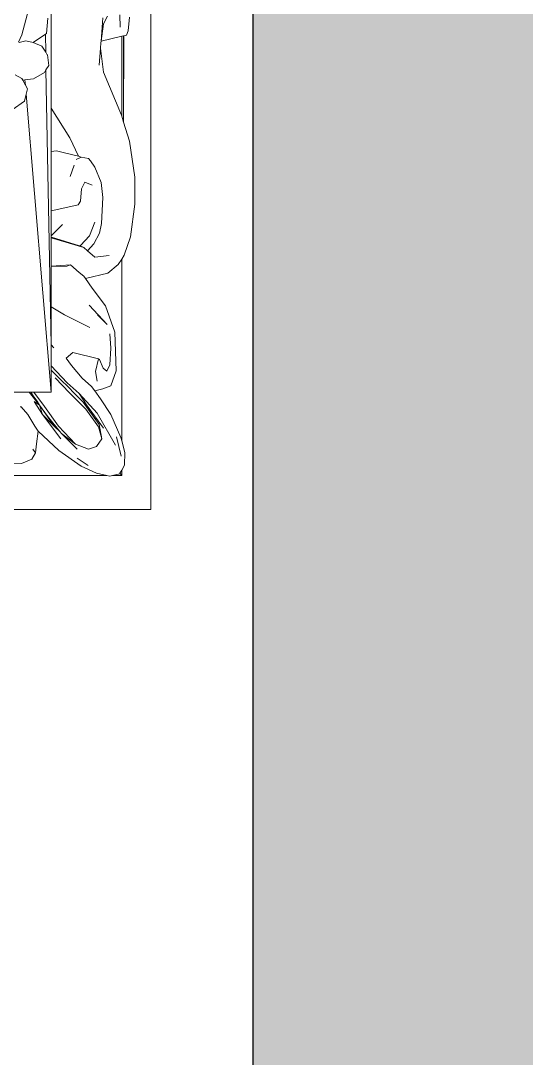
# Model space of a CAD drawing. Header units: millimetres. Extents: x 75500 to 345360, y -224327 to 19532.
# Drawn here: x 219019.7 to 219177, y 11779.6 to 12102.3 of the extents above; entities that cross this region are included whole.
import ezdxf

# ---------------------------------------------------------------- set-up
doc = ezdxf.new("R2010")
doc.units = ezdxf.units.MM
doc.header["$LTSCALE"] = 0.01
doc.layers.add('A-WALL', color=7, linetype='Continuous', lineweight=30)
doc.layers.add('hatch', color=251, linetype='Continuous', lineweight=0)

# ---------------------------------------------------------------- blocks, each defined once
blk = doc.blocks.new('GANESH')
at = {"layer": 'hatch'}
for p, q in [((967172.57, -140963.9), (966931.47, -140963.9)), ((967172.57, -141110.72), (967172.57, -140963.9)), ((967104.54, -140967.15), (967102.6, -140966.93)), ((967104.54, -140967.15), (967105.18, -140967.37)), ((967105.18, -140967.37), (967105.28, -140967.76)), ((967117.53, -140967.78), (967120.22, -140966.93)), ((967125.37, -140966.2), (967120.22, -140966.93)), ((967129.19, -140966.21), (967125.37, -140966.2)), ((967133.81, -140966.81), (967129.19, -140966.21)), ((967133.81, -140966.81), (967136.42, -140967.7)), ((967104.03, -140968.3), (967102.29, -140968.34)), ((967117.53, -140967.78), (967105.28, -140967.76)), ((967105.28, -140967.76), (967105.28, -140967.79)), ((967117.53, -140967.78), (967105.28, -140967.79)), ((967105.28, -140967.79), (967105.34, -140968.04)), ((967116.7, -140968.04), (967105.34, -140968.04)), ((967105.34, -140968.04), (967106.03, -140970.99)), ((967116.54, -140968.09), (967110.42, -140970.63)), ((967116.7, -140968.04), (967116.54, -140968.09)), ((967117.53, -140967.78), (967116.7, -140968.04)), ((967136.98, -140968.06), (967136.42, -140967.7)), ((967162.82, -140968.04), (967136.98, -140968.06)), ((967137.76, -140968.57), (967136.98, -140968.06)), ((967137.76, -140968.57), (967138.97, -140970.01)), ((967147.36, -140969.03), (967152.89, -140968.86)), ((967152.89, -140968.86), (967155, -140969.61)), ((967163.43, -140968.93), (967158.87, -140971.53)), ((967159.06, -140969.6), (967162.33, -140968.16)), ((967164.97, -140968.12), (967162.24, -140968.79)), ((967162.33, -140968.16), (967162.82, -140968.04)), ((967162.82, -140968.04), (967164.49, -140967.63)), ((967164.49, -140967.63), (967166.29, -140967.65)), ((967166.29, -140967.65), (967166.96, -140968.03)), ((967167.72, -140968.03), (967166.96, -140968.03)), ((967166.96, -140968.03), (967167.4, -140968.31)), ((967167.72, -140968.03), (967167.4, -140968.31)), ((967167.4, -140968.31), (967167.48, -140968.33)), ((967167.48, -140968.33), (967167.72, -140969.35)), ((967167.72, -140968.03), (967167.72, -140969.35)), ((967102.47, -140970.08), (967103.59, -140970.65)), ((967136.73, -140971.86), (967136.48, -140969.83)), ((967138.97, -140970.01), (967139.77, -140973.2)), ((967141.1, -140972.27), (967143.63, -140970.36)), ((967146.27, -140970.11), (967143.52, -140972.69)), ((967143.63, -140970.36), (967147.36, -140969.03)), ((967144.91, -140971.48), (967146.27, -140970.11)), ((967149.66, -140969.6), (967147.61, -140969.75)), ((967152.01, -140969.73), (967149.66, -140969.6)), ((967152.9, -140970.19), (967152.01, -140969.73)), ((967152.49, -140970.68), (967152.9, -140970.19)), ((967155, -140969.61), (967155.42, -140970.73)), ((967159.06, -140969.6), (967156.84, -140971.06)), ((967167.72, -140970.19), (967167.42, -140971.64)), ((967167.72, -140969.35), (967167.82, -140969.74)), ((967167.82, -140969.74), (967167.72, -140970.19)), ((967167.72, -140970.19), (967167.72, -140997.37)), ((967106.03, -140970.99), (967102.71, -140970.73)), ((967103.59, -140970.65), (967106.03, -140970.99)), ((967106.03, -140970.99), (967106.29, -140971.03)), ((967107.03, -140971.09), (967106.29, -140971.03)), ((967107.03, -140971.09), (967110.42, -140970.63)), ((967109.43, -140971.28), (967107.03, -140971.09)), ((967123.05, -140972.49), (967123.94, -140971.87)), ((967123.94, -140971.87), (967126.1, -140970.98)), ((967126.1, -140970.98), (967128.26, -140970.76)), ((967131.94, -140970.95), (967128.26, -140970.76)), ((967133.7, -140972.65), (967131.73, -140971.89)), ((967131.94, -140970.95), (967133.29, -140971.22)), ((967133.29, -140971.22), (967134.83, -140972.02)), ((967135.8, -140972.93), (967136.73, -140971.86)), ((967151.14, -140971.37), (967150.25, -140974.99)), ((967151.14, -140971.37), (967151.25, -140971.2)), ((967152.98, -140971.77), (967151.14, -140971.37)), ((967151.25, -140971.2), (967152.49, -140970.68)), ((967154.35, -140971.53), (967152.98, -140971.77)), ((967155.09, -140972.37), (967155.73, -140971.89)), ((967155.73, -140971.89), (967155.42, -140970.73)), ((967155.73, -140971.89), (967156.84, -140971.06)), ((967158.87, -140971.53), (967156.11, -140974.12)), ((967157.31, -140973.54), (967160.49, -140971.26)), ((967161.01, -140970.63), (967157.7, -140973.08)), ((967160.82, -140971.37), (967158.31, -140973.16)), ((967162.52, -140970.88), (967160.49, -140971.26)), ((967162.52, -140970.88), (967160.82, -140971.37)), ((967163.6, -140971.62), (967162.52, -140970.88)), ((967164.02, -140972.79), (967163.6, -140971.62)), ((967167.42, -140971.64), (967166.4, -140973.82)), ((967122.71, -140972.79), (967122.49, -140973.81)), ((967123.05, -140972.49), (967122.71, -140972.79)), ((967126.5, -140972.26), (967126.04, -140973.32)), ((967126.04, -140973.32), (967127, -140973.79)), ((967135.05, -140973.9), (967133.7, -140972.65)), ((967134.83, -140972.02), (967135.8, -140972.93)), ((967135.35, -140973.44), (967135.8, -140972.93)), ((967139.42, -140973.45), (967139.77, -140973.2)), ((967139.77, -140973.2), (967141.1, -140972.27)), ((967146.71, -140972.61), (967144.89, -140976.21)), ((967155.09, -140972.37), (967153.92, -140973.69)), ((967158.31, -140973.16), (967155.97, -140975.49)), ((967157.7, -140973.08), (967156.11, -140974.12)), ((967157.7, -140973.08), (967157.31, -140973.54)), ((967163.29, -140974.65), (967164.02, -140972.79)), ((967166.34, -140972.84), (967165.28, -140974.37)), ((967119.78, -140975.42), (967122.37, -140974.21)), ((967122.37, -140974.21), (967121.88, -140976.18)), ((967122.49, -140973.81), (967122.37, -140974.21)), ((967122.83, -140974.52), (967122.49, -140973.81)), ((967125.27, -140975.39), (967123.67, -140974.83)), ((967128.77, -140973.93), (967127, -140973.79)), ((967128.77, -140973.93), (967129.27, -140974.23)), ((967130.11, -140977.87), (967129.27, -140974.23)), ((967133.87, -140978.04), (967135.11, -140974.06)), ((967135.35, -140973.44), (967133.97, -140978.08)), ((967135.11, -140974.06), (967135.05, -140973.9)), ((967135.11, -140974.06), (967135.23, -140973.65)), ((967135.35, -140973.44), (967135.23, -140973.65)), ((967138.92, -140974.09), (967137.81, -140975.32)), ((967138.92, -140974.09), (967139.42, -140973.45)), ((967153.92, -140973.69), (967152.13, -140975.19)), ((967154.56, -140975.81), (967156.11, -140974.12)), ((967156.23, -140974.61), (967155, -140975.83)), ((967156.23, -140974.61), (967157.31, -140973.54)), ((967163.29, -140974.65), (967160.71, -140977.04)), ((967163.98, -140974.41), (967161.76, -140976.63)), ((967161.76, -140976.63), (967163.29, -140974.65)), ((967166.4, -140973.82), (967164.19, -140977.02)), ((967115.55, -140978.08), (967119.78, -140975.42)), ((967121.62, -140977.31), (967121.88, -140976.18)), ((967137.99, -140978.08), (967137.81, -140975.32)), ((967138.02, -140975.85), (967137.81, -140975.32)), ((967138.02, -140975.85), (967138.05, -140978.08)), ((967144.89, -140976.21), (967143.76, -140978.08)), ((967150.25, -140974.99), (967151.06, -140975.94)), ((967152.13, -140975.19), (967151.06, -140975.94)), ((967152.18, -140978.07), (967154.56, -140975.81)), ((967153.88, -140977.52), (967155.97, -140975.49)), ((967155, -140975.83), (967154.35, -140976.54)), ((967121.62, -140977.31), (967121.69, -140978.08)), ((967133.65, -140978.02), (967132.08, -140976.48)), ((967149.18, -140978.08), (967149.59, -140977.7)), ((967152.77, -140978.08), (967154.35, -140976.54)), ((967160.79, -140977.6), (967157.76, -140979.73)), ((967160.71, -140977.04), (967157.94, -140979.02)), ((967159.05, -140979.31), (967162.51, -140976.73)), ((967159.05, -140979.31), (967160.79, -140977.6)), ((967159.29, -140978.6), (967161.51, -140976.88)), ((967161.51, -140976.88), (967160.79, -140977.6)), ((967161.44, -140979.95), (967164.19, -140977.02)), ((967161.76, -140976.63), (967161.51, -140976.88)), ((967115.55, -140978.08), (967098.29, -140978.08)), ((967102.78, -140978.56), (967104.93, -140978.77)), ((967105.03, -140978.91), (967104.93, -140978.77)), ((967105.03, -140978.91), (967107.59, -140978.87)), ((967106.21, -140980.63), (967105.03, -140978.91)), ((967106.75, -140979.43), (967107.59, -140978.87)), ((967107.59, -140978.87), (967107.95, -140978.64)), ((967107.99, -140978.63), (967107.95, -140978.64)), ((967109.5, -140978.44), (967107.99, -140978.63)), ((967109.5, -140978.44), (967110.1, -140978.83)), ((967110.1, -140978.83), (967149.18, -140978.08)), ((967110.1, -140978.83), (967110.46, -140979.06)), ((967111.38, -140980.6), (967110.46, -140979.06)), ((967113.54, -140981.65), (967155.91, -140978.08)), ((967121.69, -140978.08), (967115.55, -140978.08)), ((967130.14, -140978.08), (967121.69, -140978.08)), ((967130.14, -140978.08), (967130.11, -140977.87)), ((967133.68, -140978.08), (967130.14, -140978.08)), ((967133.68, -140978.08), (967133.65, -140978.02)), ((967133.87, -140978.08), (967133.68, -140978.08)), ((967133.87, -140978.08), (967133.87, -140978.04)), ((967133.97, -140978.08), (967133.87, -140978.08)), ((967137.99, -140978.08), (967133.97, -140978.08)), ((967137.99, -140978.08), (967138.05, -140978.08)), ((967138.05, -140978.08), (967143.76, -140978.08)), ((967143.76, -140978.08), (967149.18, -140978.08)), ((967149.18, -140978.08), (967151.25, -140978.07)), ((967151.25, -140978.07), (967152.18, -140978.07)), ((967152.72, -140978.07), (967152.18, -140978.07)), ((967152.72, -140978.07), (967152.77, -140978.08)), ((967155.91, -140978.08), (967152.77, -140978.08)), ((967155.91, -140980.55), (967155.91, -140978.08)), ((967157.94, -140979.02), (967155.91, -140980.55)), ((967159.05, -140979.31), (967157.21, -140980.5)), ((967159.29, -140978.6), (967157.76, -140979.73)), ((967159.05, -140979.31), (967157.76, -140979.73)), ((967106.21, -140980.63), (967106, -140981.71)), ((967106.75, -140979.43), (967106.21, -140980.63)), ((967111.38, -140980.6), (967111.53, -140981.82)), ((967155.91, -140981.23), (967157.76, -140979.73)), ((967155.91, -140981), (967155.91, -140980.55)), ((967155.91, -140981), (967156.4, -140980.65)), ((967157.16, -140980.1), (967156.4, -140980.65)), ((967157.76, -140979.73), (967157.16, -140980.1)), ((967157.21, -140980.5), (967157.76, -140979.73)), ((967160.73, -140980.42), (967159.05, -140981.39)), ((967161.44, -140979.95), (967160.73, -140980.42)), ((967163.23, -140980.16), (967161.44, -140979.95)), ((967163.23, -140980.16), (967164.52, -140980.32)), ((967164.52, -140980.32), (967164.02, -140980.68)), ((967165.41, -140980.86), (967164.52, -140980.32)), ((967105.11, -140982.24), (967100.86, -140981.11)), ((967106.19, -140982.75), (967105.11, -140982.24)), ((967106, -140981.71), (967106.22, -140982.63)), ((967111.35, -140982.26), (967111.57, -140982.14)), ((967111.53, -140981.82), (967112.26, -140981.76)), ((967111.53, -140981.82), (967111.57, -140982.14)), ((967111.57, -140982.14), (967112.26, -140981.76)), ((967112.26, -140981.76), (967112.8, -140981.47)), ((967112.8, -140981.47), (967113.54, -140981.65)), ((967113.54, -140981.65), (967114.55, -140981.9)), ((967114.55, -140981.9), (967115.77, -140983.62)), ((967155.91, -140981.23), (967155.91, -140981)), ((967155.91, -140989.69), (967155.91, -140981.23)), ((967159.05, -140981.39), (967157.96, -140982.35)), ((967166.01, -140982.31), (967165.41, -140980.86)), ((967111.35, -140982.26), (967110.82, -140983.19)), ((967157.96, -140982.51), (967157.96, -140982.35)), ((967166.06, -140985.55), (967166.01, -140982.31))]:
    blk.add_line(p, q, dxfattribs=at)

msp = doc.modelspace()

# ---------------------------------------------------------------- hatches: boundary and pattern name
at = {"layer": 'hatch'}
h = msp.add_hatch(color=256, dxfattribs=at)
h.dxf.hatch_style = 1
h.paths.add_polyline_path([(219542, 17592.37), (219542, 16527.37), (221012, 16527.37), (221012, 17592.37)])
h.paths.add_polyline_path([(219827.33, 17149.09), (219827.33, 16884.38), (220681.51, 16884.38), (220681.51, 17149.09)], flags=16)
h.paths.add_polyline_path([(228042, 17592.37), (228042, 16452.37), (229042, 16452.37), (229042, 17592.37)], flags=16)
h.paths.add_polyline_path([(228123.52, 17149.09), (228123.52, 16884.38), (228977.7, 16884.38), (228977.7, 17149.09)], flags=0)
h.paths.add_polyline_path([(229212, 17592.37), (229212, 16452.37), (230012, 16452.37), (230012, 17592.37)], flags=16)
h.paths.add_polyline_path([(229214.99, 17125.96), (229214.99, 16858.49), (229960.35, 16858.49), (229960.35, 17125.96)], flags=0)
h.paths.add_polyline_path([(227272, 16452.37), (227272, 17592.37), (227872, 17592.37), (227872, 16452.37)], flags=16)
h.paths.add_polyline_path([(227278.54, 17160.4), (227278.54, 16881.94), (227861.34, 16881.94), (227861.34, 17160.4)], flags=0)
h.paths.add_polyline_path([(208347, 14272.37), (209597, 14272.37), (209597, 14102.37), (208547, 14102.37), (208547, 9927.37), (213877, 9927.37), (213877, 10052.37), (213945.42, 10052.37), (213953.88, 10052.37), (214047, 10052.37), (214047, 10043.91), (214047, 9927.37), (214203.54, 9927.37), (214212, 9927.37), (214212, 9838.48), (214212, 9830.02), (214212, 9757.37), (210497, 9757.37), (210497, 8957.37), (210327, 8957.37), (210327, 9757.37), (208547, 9757.37), (208547, 9657.37), (208347, 9657.37)])
h.paths.add_polyline_path([(225942.09, 5837.37), (225942.09, 6037.37), (226042, 6037.37), (226042, 7572.37), (225957, 7572.37), (225957, 7742.37), (226687, 7742.37), (226687, 8762.37), (226857, 8762.37), (226857, 7742.37), (228098.92, 7742.37), (228107.38, 7742.37), (228107.38, 7653.48), (228107.38, 7640.79), (228107.38, 7572.37), (227172, 7572.37), (227172, 7476.51), (227103.59, 7476.51), (227090.89, 7476.51), (227002, 7476.51), (227002, 7489.21), (227002, 7572.37), (226212, 7572.37), (226212, 6037.37), (227002, 6037.37), (227002, 6689.22), (227002, 6697.68), (227090.89, 6697.68), (227103.59, 6697.68), (227172, 6697.68), (227172, 6037.37), (230052, 6037.37), (230052, 7572.37), (229952, 7572.37), (229952, 7742.37), (230052, 7742.37), (230052, 12627.37), (226857, 12627.37), (226857, 9712.37), (226687, 9712.37), (226687, 12797.37), (228182, 12797.37), (228182, 12927.37), (228254.65, 12927.37), (228263.11, 12927.37), (228352, 12927.37), (228352, 12914.67), (228352, 12797.37), (230222, 12797.37), (230222, 5837.37)])
h.paths.add_polyline_path([(216047, 11191.26), (216047, 11199.73), (216047, 11272.37), (216147, 11272.37), (216147, 13312.37), (216317, 13312.37), (216317, 13164.41), (216317, 13155.95), (216317, 13062.83), (216317, 13054.36), (216317, 11272.37), (217112, 11272.37), (217112, 13054.36), (217112, 13062.83), (217112, 13155.95), (217112, 13164.41), (217112, 13312.37), (219092, 13312.37), (219092, 14272.37), (219372, 14272.37), (219372, 14382.37), (219542, 14382.37), (219542, 14272.37), (219682, 14272.37), (219682, 14102.37), (219262, 14102.37), (219262, 11102.37), (218617, 11102.37), (218617, 11272.37), (219092, 11272.37), (219092, 13142.37), (217282, 13142.37), (217282, 11272.37), (217752, 11272.37), (217752, 11102.37), (216059.7, 11102.37), (216047, 11102.37)])
h.paths.add_polyline_path([(213667, 14102.37), (213667, 14272.37), (216317, 14272.37), (216317, 14002.37), (216147, 14002.37), (216147, 14102.37), (214567, 14102.37), (214567, 13625.78), (214567, 13477.63), (214567, 12004.64), (214567, 11407.82), (214567, 11272.37), (215197, 11272.37), (215197, 11199.73), (215196.22, 11199.73), (215196.22, 11191.26), (215197, 11191.26), (215197, 11102.37), (215187.75, 11102.37), (214047, 11102.37), (214047, 10965.07), (214047, 10952.37), (213953.88, 10952.37), (213945.42, 10952.37), (213877, 10952.37), (213877, 11102.37), (213756.25, 11102.37), (213747, 11102.37), (213747, 11272.37), (214397, 11272.37), (214397, 14102.37)])
h.paths.add_polyline_path([(211597, 14272.37), (212917, 14272.37), (212917, 14102.37), (212817, 14102.37), (212817, 11272.37), (212897, 11272.37), (212897, 11199.73), (212897, 11191.26), (212897, 11102.37), (212884.3, 11102.37), (212647, 11102.37), (212647, 14102.37), (211597, 14102.37)])
h.paths.add_polyline_path([(220917, 14102.37), (220917, 14272.37), (221012, 14272.37), (221012, 14382.37), (221182, 14382.37), (221182, 14272.37), (224932, 14272.37), (224932, 14102.37)])
h.paths.add_polyline_path([(208347, 7377.37), (208347, 5837.37), (208547, 5837.37), (208547, 7377.37)])
h.paths.add_polyline_path([(221182, 17592.37), (221182, 17762.37), (219542, 17762.37), (219542, 19362.37), (219977.98, 19362.37), (220126.12, 19362.37), (221514.46, 19362.37), (222115.51, 19362.37), (222242, 19362.37), (222242, 17762.37), (222147, 17762.37), (222147, 17592.37), (225962, 17592.37), (225962, 14272.37), (225832, 14272.37), (225832, 14102.37), (228182, 14102.37), (228182, 13957.37), (228254.65, 13957.37), (228263.11, 13957.37), (228352, 13957.37), (228352, 13965.84), (228352, 14102.37), (230212, 14102.37), (230212, 17762.37), (227102, 17762.37), (227102, 16452.37), (227091.25, 16452.37), (227082, 16452.37), (227082, 16363.48), (227082.79, 16363.48), (227082.79, 16350.79), (227082, 16350.79), (227082, 16282.37), (227102, 16282.37), (228842, 16282.37), (228842, 16195.85), (228842, 16182.37), (228935.12, 16182.37), (228935.12, 16183.15), (228943.59, 16183.15), (228943.59, 16182.37), (229012, 16182.37), (229012, 16282.37), (230012, 16282.37), (230012, 14272.37), (229012, 14272.37), (229012, 15332.37), (228943.59, 15332.37), (228935.12, 15332.37), (228842, 15332.37), (228842, 15323.91), (228842, 14272.37), (226132, 14272.37), (226132, 16282.37), (226232, 16282.37), (226232, 16350.79), (226232, 16363.48), (226232, 16452.37), (226223.54, 16452.37), (226132, 16452.37), (226132, 17762.37), (222412, 17762.37), (222412, 19532.37), (219372, 19532.37), (219372, 16232.37), (219542, 16232.37), (219542, 16357.37), (219661.72, 16357.37), (219681.72, 16357.37), (219731.72, 16357.37), (219751.72, 16357.37), (219801.72, 16357.37), (219821.72, 16357.37), (219871.72, 16357.37), (219891.72, 16357.37), (220131.59, 16357.37), (220131.59, 16527.37), (220910.42, 16527.37), (220910.42, 16357.37), (221012, 16357.37), (221012, 16132.37), (221182, 16132.37)])
h.paths.add_polyline_path([(215382, 6827.37), (215382, 6037.37), (217847, 6037.37), (217847, 8002.37), (217777, 8002.37), (217777, 8003.06), (217785.47, 8003.06), (217785.47, 8015.76), (217777, 8015.76), (217777, 8104.65), (217777, 8113.11), (217777, 8172.37), (218237, 8172.37), (218237, 8134.28), (218237, 8058.09), (218237, 8002.37), (218017, 8002.37), (218017, 6037.37), (218177, 6037.37), (218177, 5837.37), (210227, 5837.37), (210227, 6037.37), (210327, 6037.37), (210327, 6842.37), (210497, 6842.37), (210497, 6037.37), (215212, 6037.37), (215212, 6827.37)])
h.paths.add_polyline_path([(220002, 5837.37), (218877, 5837.37), (218877, 6037.37), (219092, 6037.37), (219092, 8002.37), (219017, 8002.37), (219017, 8172.37), (219092, 8172.37), (219092, 9757.37), (218713.18, 9757.37), (218565.03, 9757.37), (215382, 9757.37), (215382, 8172.37), (216922, 8172.37), (216922, 8015.76), (216917.75, 8015.76), (216917.75, 8003.06), (216922, 8003.06), (216922, 8002.37), (215212, 8002.37), (215212, 9757.37), (215112, 9757.37), (215112, 9830.02), (215112, 9838.48), (215112, 9927.37), (215120.47, 9927.37), (219368.54, 9927.37), (219377, 9927.37), (219377, 9838.48), (219377, 9830.02), (219377, 9757.37), (219262, 9757.37), (219262, 6037.37), (220002, 6037.37)])
h.paths.add_polyline_path([(222432, 6037.37), (222832, 6037.37), (222832, 9757.37), (220277, 9757.37), (220277, 9830.02), (220277, 9838.48), (220277, 9927.37), (220285.47, 9927.37), (223002, 9927.37), (223002, 7742.37), (223087, 7742.37), (223087, 7572.37), (223002, 7572.37), (223002, 6037.37), (223101.92, 6037.37), (223101.92, 5837.37), (222057, 5837.37), (222057, 6037.37)])

# ---------------------------------------------------------------- linework, layer by layer
at = {"layer": 'A-WALL'}
msp.add_line((219092, 11272.37), (219092, 13142.37), dxfattribs=at)

# ---------------------------------------------------------------- block references
at = {"layer": 'hatch', "xscale": 2.188908227956443, "yscale": 2.188908227956443, "zscale": 2.188908227956443, "rotation": 270}
msp.add_blockref('GANESH', (527617.23, 2129002.29), dxfattribs=at)

doc.saveas('drawing.dxf')
